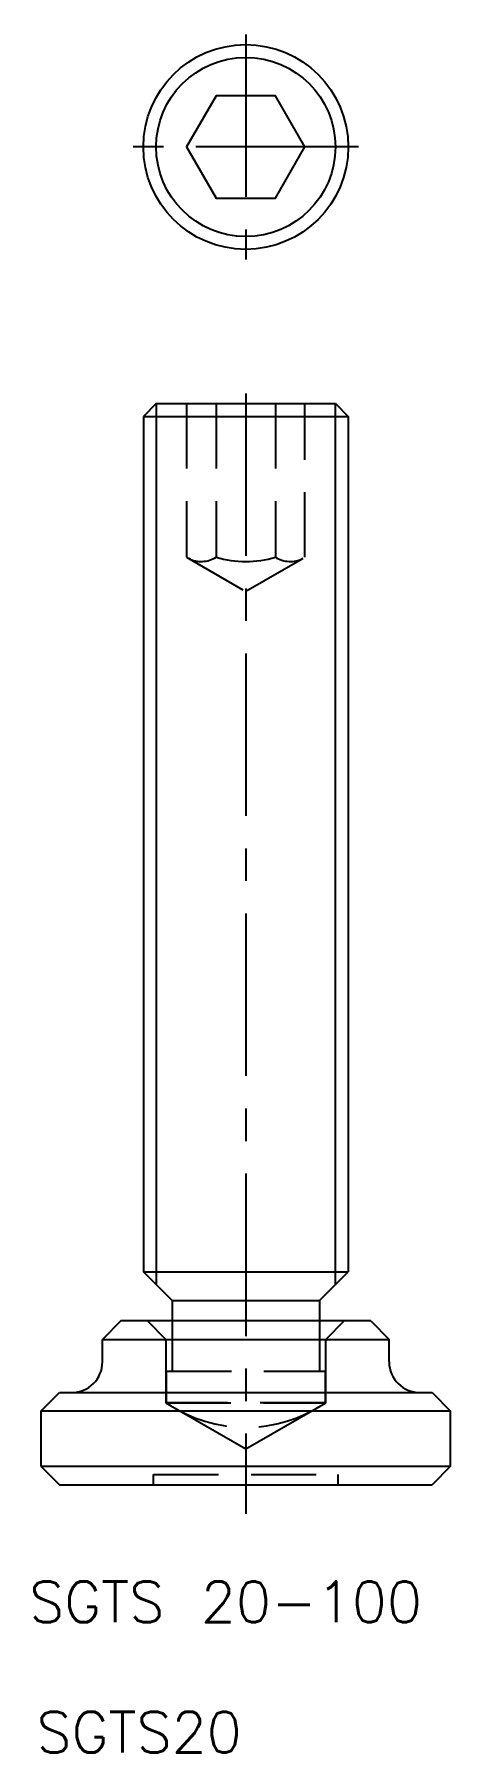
# Model space of a CAD drawing. Extents: x 98 to 138, y 73 to 241.
import ezdxf
from ezdxf.enums import TextEntityAlignment as Align

# ---------------------------------------------------------------- set-up
doc = ezdxf.new("R2010")
doc.units = 0
doc.header["$LTSCALE"] = 0.5
doc.linetypes.add('CENTER', pattern=[50.8, 31.75, -6.35, 6.35, -6.35])
doc.linetypes.add('DASHED', pattern=[19.05, 12.7, -6.35])
doc.layers.get('0').update_dxf_attribs({"linetype": 'CONTINUOUS'})
doc.layers.add('CENTER', color=1, linetype='CENTER')
doc.layers.add('NOTE', color=9, linetype='CONTINUOUS')
doc.styles.get("Standard").update_dxf_attribs({"font": 'txt.shx'})

msp = doc.modelspace()

# ---------------------------------------------------------------- linework, layer by layer
for p, q in [((109.496532, 205.108295), (108.246532, 203.858295)), ((109.496532, 205.108295), (126.996932, 205.108295)), ((126.996932, 205.108295), (128.246932, 203.858295)), ((108.246532, 203.858295), (108.246532, 120.308095)), ((108.246532, 203.858295), (128.246932, 203.858295)), ((128.246932, 203.858295), (128.246932, 120.308095)), ((109.496532, 183.595745), (109.496532, 183.595845)), ((109.496532, 162.083195), (109.496632, 162.083195)), ((108.246532, 120.308095), (128.246932, 120.308095)), ((111.046532, 117.508095), (108.246532, 120.308095)), ((125.446932, 117.508095), (128.246932, 120.308095)), ((111.046532, 117.508095), (125.446932, 117.508095)), ((111.046532, 117.508095), (111.046532, 115.508095)), ((125.446932, 117.508095), (125.446932, 115.508095)), ((106.046932, 115.50809), (104.246932, 113.708095)), ((130.446932, 115.508095), (106.046932, 115.508095)), ((130.446932, 115.508098), (132.246932, 113.708095)), ((104.246932, 113.708095), (132.246932, 113.708095)), ((104.246932, 111.508095), (104.246932, 113.708095)), ((132.246932, 111.508095), (132.246932, 113.708095)), ((98.246932, 106.708095), (100.046931, 108.508095)), ((100.046931, 108.508095), (136.446933, 108.508095)), ((110.446932, 107.508095), (118.246933, 103.004795)), ((118.246925, 103.004795), (126.046922, 107.508095)), ((136.446933, 108.508095), (138.246932, 106.708095)), ((98.246932, 106.708095), (98.246932, 101.308095)), ((138.246932, 106.708095), (98.246932, 106.708095)), ((138.246932, 101.308095), (138.246932, 106.708095)), ((98.246932, 101.308095), (138.246932, 101.308095)), ((98.246932, 101.308095), (100.046931, 99.508095)), ((138.246932, 101.308095), (136.446933, 99.508095)), ((100.046931, 99.508095), (136.446933, 99.508095))]:
    msp.add_line(p, q)
at = {"color": 3}
for p, q in [((109.496532, 205.108295), (109.496532, 119.058095)), ((126.996932, 119.058095), (126.996932, 205.108295))]:
    msp.add_line(p, q, dxfattribs=at)
at = {"color": 3, "linetype": 'DASHED'}
for p, q in [((112.473032, 205.108295), (112.473032, 190.108295)), ((115.359732, 205.108295), (115.359732, 190.108295)), ((121.132932, 205.108295), (121.132932, 190.108295)), ((124.019932, 190.108295), (124.019932, 205.108295)), ((112.473032, 190.108295), (118.246932, 186.774295)), ((118.246932, 186.774295), (124.019932, 190.108295)), ((108.646942, 115.508101), (110.446942, 113.708105)), ((111.046532, 115.508095), (111.046532, 110.608095)), ((125.446932, 115.508095), (125.446932, 110.608095)), ((127.846942, 115.508098), (126.046932, 113.708095)), ((110.446932, 113.708095), (110.446932, 107.508095)), ((126.046932, 107.508095), (126.046932, 113.708095)), ((110.496532, 110.608095), (125.996932, 110.608095)), ((110.496532, 107.508095), (110.496532, 110.608095)), ((125.996932, 110.608095), (125.996932, 107.508095)), ((110.446932, 107.508095), (126.046932, 107.508095)), ((125.996932, 107.508095), (110.496532, 107.508095)), ((109.246932, 100.508095), (127.246932, 100.508095)), ((109.246932, 99.508095), (109.246932, 100.508095)), ((127.246932, 100.508095), (127.246932, 99.508095))]:
    msp.add_line(p, q, dxfattribs=at)
msp.add_lwpolyline([(115.359732, 235.177697), (112.473032, 230.177697), (115.359732, 225.177697), (121.132932, 225.177697), (124.019932, 230.177697), (121.132932, 235.177697), (115.359732, 235.177697)])
msp.add_circle((118.246932, 230.177697), 10)
at = {"color": 3}
msp.add_circle((118.246932, 230.177697), 8.75, dxfattribs=at)
at = {"color": 3, "linetype": 'DASHED'}
for centre, radius, start, end in [((113.916432, 192.395295), 2.70433, 242.258015, 302.257983), ((118.246932, 199.882295), 10.1912, 253.544997, 286.455005), ((122.576932, 192.395295), 2.70433, 237.742019, 297.741987), ((118.246932, 118.821095), 13.713, 235.58701, 304.412992)]:
    msp.add_arc(centre, radius, start, end, dxfattribs=at)
for centre, start, end in [((101.246932, 111.508095), 270, 0), ((135.246932, 111.508095), 180, 270)]:
    msp.add_arc(centre, 3, start, end)
at = {"layer": 'CENTER'}
for p, q in [((118.246932, 241.177697), (118.246932, 219.177697)), ((129.246932, 230.177697), (107.246532, 230.177697)), ((118.246932, 206.108295), (118.246932, 96.680497))]:
    msp.add_line(p, q, dxfattribs=at)

# ---------------------------------------------------------------- texts
at = {"layer": 'NOTE'}
for s, p in [('SGTS 20-100', (116.272366, 84.870512)), ('SGTS20', (107.831897, 72.140118))]:
    msp.add_text(s, height=4, dxfattribs=at).set_placement(p, align=Align.BOTTOM_CENTER)

doc.saveas('drawing.dxf')
